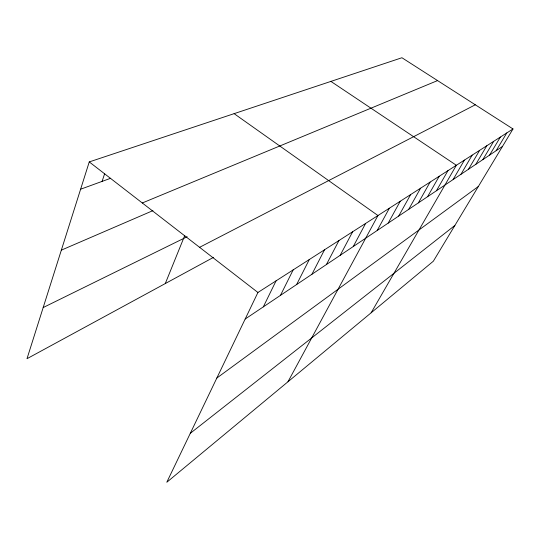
<?xml version="1.0" encoding="UTF-8"?>
<svg xmlns="http://www.w3.org/2000/svg" width="540" height="540" viewBox="0 0 540 540"><rect width="100%" height="100%" fill="white"/><g stroke="black" fill="none" stroke-linecap="round" stroke-linejoin="round"><path stroke-width="0.81" d="M513 128.959L257.924 292.478L166.793 482.261L433.337 261.212L513 128.959L401.922 57.74L89.255 161.919L27 358.702L213.563 257.33M102.094 181.393L104.686 173.543M165.287 283.561L184.768 235.474M263.324 306.862L276.068 280.847M280.449 295.38L293.166 269.892M296.622 284.533L309.292 259.551M311.924 274.266L324.533 249.777M326.423 264.539L338.958 240.53M340.18 255.312L352.64 231.761M353.248 246.544L365.62 223.439M287.969 381.767L377.96 215.528L234.117 113.65M377.19 230.486L389.367 208.217M388.179 223.121L400.255 201.238M398.682 216.074L410.65 194.569M408.726 209.331L420.593 188.197M418.351 202.878L430.11 182.095M427.579 196.688L439.229 176.256M436.428 190.755L447.971 170.647M371.135 312.795L456.361 165.274L330.899 81.405M453.101 179.57L464.42 160.103M460.958 174.299L472.163 155.135M468.524 169.229L479.615 150.363M475.808 164.342L486.79 145.76M482.834 159.631L493.702 141.332M489.605 155.088L500.364 137.059M496.139 150.701L506.797 132.935M190.303 433.303L454.882 225.443M216.837 378.047L478.346 186.489M245.174 319.039L502.457 146.468M199.584 247.32L475.308 104.794M43.18 307.55L187.171 236.736M61.344 250.142L152.915 210.634M142.297 202.979L437.555 80.588M80.615 189.216L110.693 178.261M89.255 161.919L257.924 292.478"/></g></svg>
